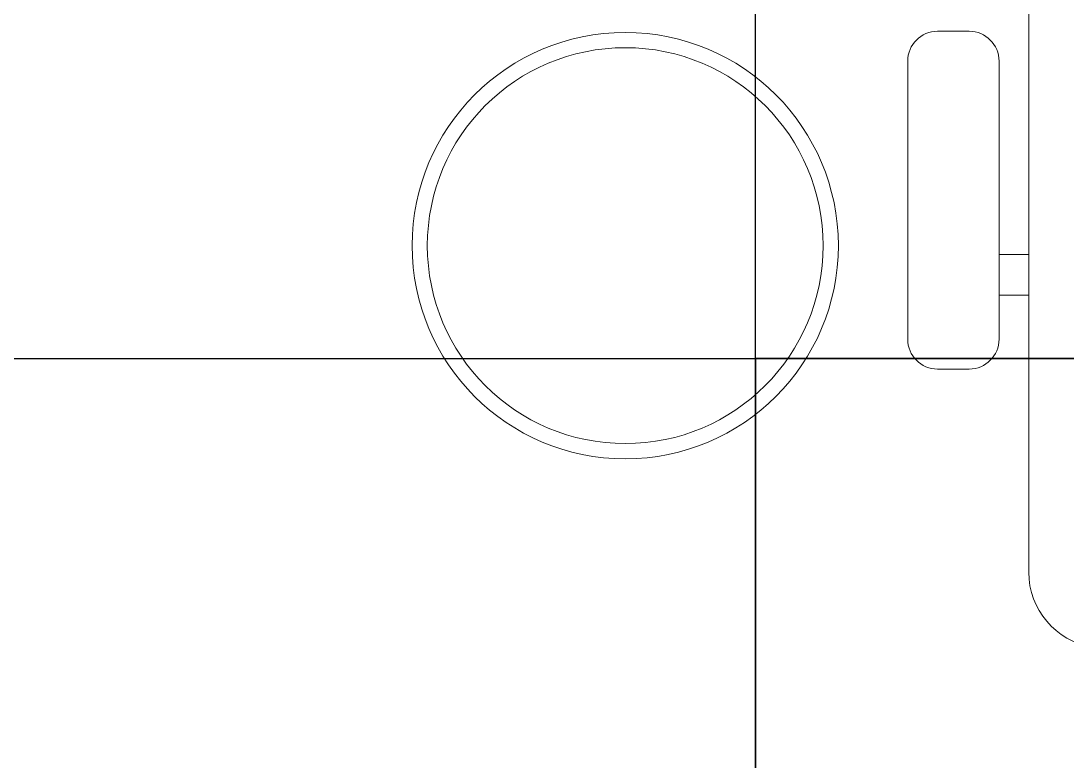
# Model space of a CAD drawing. Extents: x -12260 to 57327, y -29287 to 19916.
# Drawn here: x 15223 to 15911, y 7876 to 8362 of the extents above; entities that cross this region are included whole.
import ezdxf
from ezdxf.enums import TextEntityAlignment as Align

# ---------------------------------------------------------------- set-up
doc = ezdxf.new("R2010")
doc.units = 0
doc.header["$LTSCALE"] = 0.25
doc.linetypes.add('DASHDOT', pattern=[25.4, 12.7, -6.35, 0, -6.35])
doc.layers.add('01-First Floor$0$FALSE CEILING', color=251, linetype='Continuous')
for name, color, linetype, lineweight in [('01-First Floor$0$LOADING', 253, 'Continuous', 5), ('E-LITE-CIRC-NUMB', 6, 'Continuous', 25), ('E-LITE-CLNG', 150, 'Continuous', 35), ('E-LITE-CLNG-CNDT', 6, 'DASHDOT', 35), ('E-LITE-CTRL', 6, 'Continuous', 25), ('E-LITE-IDEN', 6, 'Continuous', 25)]:
    doc.layers.add(name, color=color, linetype=linetype, lineweight=lineweight)
doc.styles.add('DC_SIMPLEX', font='SIMPLEX.shx', dxfattribs={"width": 0.7})

# ---------------------------------------------------------------- blocks, each defined once
blk = doc.blocks.new('01-First Floor$0$WM00001-P')
at = {"layer": '01-First Floor$0$LOADING'}
for radius in [0.14, 0.13]:
    blk.add_circle((0, 0), radius, dxfattribs=at)
blk = doc.blocks.new('01-First Floor$0$GF21018-P')
at = {"color": 0}
for p, q in [((-0.2207, 0.47563), (-0.2207, 0.0675)), ((-0.2806, 0.34221), (-0.25983, 0.34221)), ((-0.30021, 0.32259), (-0.30021, 0.14)), ((-0.24021, 0.32259), (-0.24021, 0.14)), ((-0.24021, 0.29372), (-0.2207, 0.29372)), ((-0.24021, 0.26708), (-0.2207, 0.26708)), ((-0.2806, 0.12039), (-0.25983, 0.12039))]:
    blk.add_line(p, q, dxfattribs=at)
for centre, radius, start, end in [((-0.1707, 0.47563), 0.05, 99.63288, 180), ((-0.2806, 0.32259), 0.01962, 90, 180), ((-0.25983, 0.32259), 0.01962, 360, 90), ((-0.2806, 0.14), 0.01962, 180, 270), ((-0.25983, 0.14), 0.01962, 270, 360)]:
    blk.add_arc(centre, radius, start, end, dxfattribs=at)
blk = doc.blocks.new('01-First Floor')
at = {"layer": '01-First Floor$0$FALSE CEILING', "linetype": 'Continuous'}
for p, q in [((15706, 4540), (15706, 8610)), ((15106, 8140), (19115.56, 8140))]:
    blk.add_line(p, q, dxfattribs=at)
at = {"layer": '01-First Floor$0$LOADING', "extrusion": (-2.24021e-05, 7.77426e-06, 1), "xscale": -1000, "yscale": 1000.000000000001, "zscale": 1000, "rotation": 180.0014107650308}
blk.add_blockref('01-First Floor$0$GF21018-P', (16106.15, 8475.38, -0.42), dxfattribs=at)
at = {"layer": '01-First Floor$0$LOADING', "extrusion": (2.24019e-05, -2.26055e-18, -1), "xscale": 1000, "yscale": 1000, "zscale": 1000, "rotation": 180}
blk.add_blockref('01-First Floor$0$WM00001-P', (-15620.4, 8214.21, 0.48), dxfattribs=at)
blk = doc.blocks.new('*U25')
blk.add_lwpolyline([(-300, 300), (-300, -300), (300, -300), (300, 300)], close=True)
at = {"layer": 'E-LITE-CIRC-NUMB', "style": 'DC_SIMPLEX', "width": 0.7, "flags": 8}
blk.add_attdef('CIRCUIT', text='', height=200, rotation=0, dxfattribs=at).set_placement((-473.9, 300), align=Align.RIGHT)
at = {"layer": 'E-LITE-CTRL', "style": 'DC_SIMPLEX', "width": 0.7, "flags": 8}
blk.add_attdef('CONTROL', (1118.9, -935), '', height=200, rotation=360, dxfattribs=at)
at = {"layer": 'E-LITE-IDEN', "style": 'DC_SIMPLEX', "width": 0.7, "flags": 8}
blk.add_attdef('TYPE', (460.41, 457.65), '', height=200, rotation=360, dxfattribs=at)

msp = doc.modelspace()

# ---------------------------------------------------------------- block references
at = {"layer": 'E-LITE-CLNG', "xscale": -1}
msp.add_blockref('*U25', (16005.99, 7840.01), dxfattribs=at)
at = {"layer": 'E-LITE-CLNG-CNDT'}
msp.add_blockref('01-First Floor', (0, 0), dxfattribs=at)

doc.saveas('drawing.dxf')
